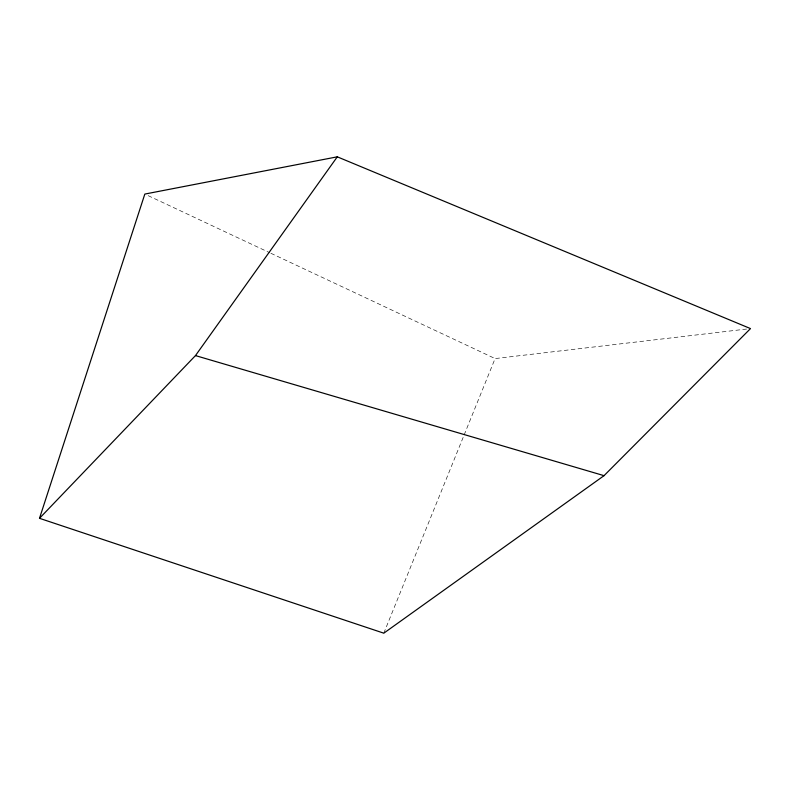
<?xml version="1.0" encoding="UTF-8"?>
<svg xmlns="http://www.w3.org/2000/svg" width="790" height="790" viewBox="0 0 790 790"><rect width="100%" height="100%" fill="white"/><g stroke="black" fill="none" stroke-linecap="round" stroke-linejoin="round"><path stroke-width="0.59" stroke-dasharray="3.95 2.96" d="M383.802 633.175L463.7 436.05M464.155 434.915L495.093 358.571L746.836 329.025M148.165 195.653L269.765 252.751M270.881 253.274L495.093 358.571"/><path stroke-width="1.19" d="M39.5 518.319L144.827 194.073L337.291 156.825L750.5 328.591L604.044 475.659L383.802 633.175L39.5 518.319L195.476 355.589L337.291 156.825M195.476 355.589L604.044 475.659"/></g></svg>
